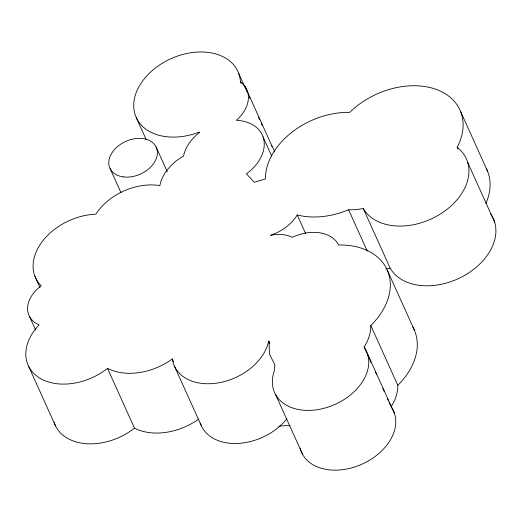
<?xml version="1.0" encoding="UTF-8"?>
<svg xmlns="http://www.w3.org/2000/svg" width="522" height="522" viewBox="0 0 522 522"><rect width="100%" height="100%" fill="white"/><g stroke="black" fill="none" stroke-linecap="round" stroke-linejoin="round"><path stroke-width="0.78" d="M240.414 81.889A36.651 25.826 -24.3 0 1 236.335 120.288A42.452 29.911 -24.3 0 1 263.871 139.994A42.452 29.911 -24.3 0 1 246.404 173.826L254.377 182.224L265.483 178.961A68.591 48.331 -24.3 0 1 349.701 112.38A69.348 48.866 -24.3 0 1 434.48 88.805A69.348 48.866 -24.3 0 1 457.161 147.348A57.296 40.37 -24.3 0 1 441.56 213.257A57.296 40.37 -24.3 0 1 363.26 208.546L355.763 209.7L348.611 209.759A68.591 48.331 -24.3 0 1 297.24 214.96A39.267 27.673 -24.3 0 1 270.611 235.311A33.591 23.666 -24.3 0 1 292.333 237.314A38.119 26.857 -24.3 0 1 338.595 244.988A70.672 49.799 -24.3 0 1 387.729 271.199A70.672 49.799 -24.3 0 1 370.816 325.532A53.44 37.656 -24.3 0 1 364.121 347.006A50.419 35.529 -24.3 0 1 324.651 408.119A50.419 35.529 -24.3 0 1 274.154 371.468L274.859 364.813L269.424 354.086L269.098 341.649L268.628 341.271A50.862 35.842 -24.3 0 1 219.214 382.717A50.862 35.842 -24.3 0 1 172.293 358.953A54.262 38.236 -24.3 0 1 107.506 368.362A53.211 37.493 -24.3 0 1 39.137 377.726A53.211 37.493 -24.3 0 1 39.104 324.854A32.625 22.988 -24.3 0 1 41.205 285.886A54.144 38.152 -24.3 0 1 42.373 241.379A54.144 38.152 -24.3 0 1 95.878 214.164A51.26 36.122 -24.3 0 1 159.862 185.597A44.011 31.013 -24.3 0 1 183.548 156.065A42.452 29.911 -24.3 0 1 199.678 132.327L198.843 132.223A55.802 39.32 -24.3 0 1 134.408 112.028A55.802 39.32 -24.3 0 1 181.715 54.745A55.802 39.32 -24.3 0 1 240.414 81.889L241.079 83.363M385.738 268.993L390.234 268.295A57.296 40.37 -24.3 0 0 462.955 276.327A57.296 40.37 -24.3 0 0 490.706 213.929M367.566 353.942L394.547 413.692M460.587 111.467L487.568 171.223M467.758 162.596L494.732 222.346M457.161 147.348L457.827 148.822M363.26 208.546L390.234 268.295M387.572 270.801L414.546 330.55M348.611 209.759L367.26 251.069M370.816 325.532L397.797 385.282A53.44 37.656 -24.3 0 1 391.095 406.755A50.419 35.529 -24.3 0 1 362.275 464.032A50.419 35.529 -24.3 0 1 300.078 448.033M364.121 347.006L369.113 358.072M369.778 359.547L371.109 362.496M375.442 372.088L376.44 374.3M382.77 388.316L384.101 391.265M387.435 398.645L388.433 400.857M389.099 402.332L390.43 405.281M245.19 86.769L272.171 146.519M238.763 73.602L245.347 88.179M246.006 89.634L246.991 91.82M249.294 96.922L249.953 98.377M258.507 117.326L259.493 119.512M261.137 123.153L262.122 125.339M263.023 136.842L271.694 156.052M297.24 214.96L305.566 233.399M269.098 341.649L269.763 343.124M268.628 341.271L269.633 343.483M275.76 394.919L302.74 454.675M156.065 146.917L167.301 171.81M136.307 117.691L146.173 139.55M110.09 168.56L121.013 192.742M172.293 358.953L173.624 361.909M174.361 366.02L201.335 425.769M107.506 368.362L134.48 428.112A54.262 38.236 -24.3 0 0 198.621 419.173M34.961 276.379L39.953 287.446M29.571 316.652L35.679 330.172M28.514 366.098L55.495 425.848M278.735 426.278A50.862 35.842 -24.3 0 1 290.017 425.737M486.621 169.069A69.348 48.866 -24.3 0 1 485.936 203.371M271.283 145.325A36.651 25.826 -24.3 0 1 274.689 151.941M134.48 428.112A53.211 37.493 -24.3 0 1 54.099 422.376M286.917 418.709A50.862 35.842 -24.3 0 1 237.954 443.432A50.862 35.842 -24.3 0 1 200.272 423.035M412.856 327.04A70.672 49.799 -24.3 0 1 397.797 385.282M123.681 176.945A25.408 17.905 -24.3 0 0 157.187 150.395A25.408 17.905 -24.3 0 0 118.364 145.879A25.408 17.905 -24.3 0 0 123.681 176.945"/></g></svg>
